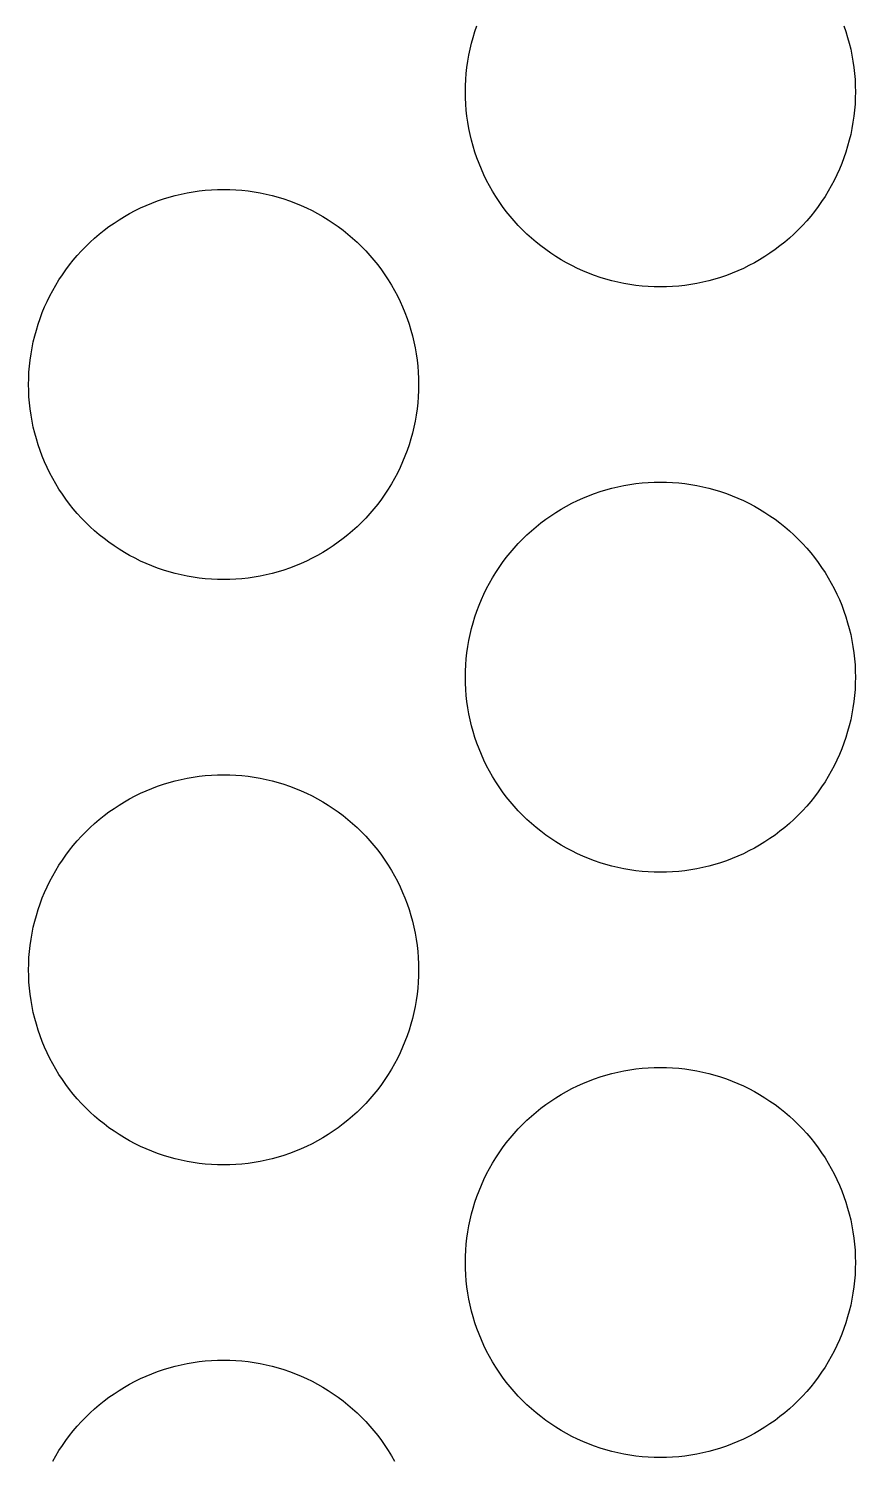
# Model space of a CAD drawing. Header units: metres. Extents: x 0 to 290, y 0 to 144.
# Drawn here: x 245.35 to 266.55, y 70.7 to 107.37 of the extents above; entities that cross this region are included whole.
import ezdxf

# ---------------------------------------------------------------- set-up
doc = ezdxf.new("R2010")
doc.units = ezdxf.units.M

msp = doc.modelspace()

# ---------------------------------------------------------------- linework, layer by layer
for p, q in [((256.795, 107.295), (256.846, 107.444)), ((266.254, 107.444), (266.305, 107.295)), ((256.707, 106.993), (256.749, 107.145)), ((256.749, 107.145), (256.795, 107.295)), ((266.305, 107.295), (266.351, 107.145)), ((266.351, 107.145), (266.393, 106.993)), ((256.639, 106.687), (256.67, 106.841)), ((256.67, 106.841), (256.707, 106.993)), ((266.393, 106.993), (266.43, 106.841)), ((266.43, 106.841), (266.461, 106.687)), ((256.572, 106.221), (256.589, 106.377)), ((256.589, 106.377), (256.612, 106.532)), ((256.612, 106.532), (256.639, 106.687)), ((266.461, 106.687), (266.488, 106.532)), ((266.488, 106.532), (266.511, 106.377)), ((266.511, 106.377), (266.528, 106.221)), ((256.552, 105.907), (256.56, 106.064)), ((256.56, 106.064), (256.572, 106.221)), ((266.528, 106.221), (266.54, 106.064)), ((266.54, 106.064), (266.548, 105.907)), ((256.55, 105.75), (256.552, 105.907)), ((256.552, 105.593), (256.55, 105.75)), ((266.548, 105.907), (266.55, 105.75)), ((266.55, 105.75), (266.548, 105.593)), ((256.56, 105.436), (256.552, 105.593)), ((256.572, 105.279), (256.56, 105.436)), ((256.589, 105.123), (256.572, 105.279)), ((266.528, 105.279), (266.511, 105.123)), ((266.54, 105.436), (266.528, 105.279)), ((266.548, 105.593), (266.54, 105.436)), ((256.612, 104.968), (256.589, 105.123)), ((256.639, 104.813), (256.612, 104.968)), ((266.488, 104.968), (266.461, 104.813)), ((266.511, 105.123), (266.488, 104.968)), ((256.67, 104.659), (256.639, 104.813)), ((256.707, 104.507), (256.67, 104.659)), ((256.749, 104.355), (256.707, 104.507)), ((266.393, 104.507), (266.351, 104.355)), ((266.43, 104.659), (266.393, 104.507)), ((266.461, 104.813), (266.43, 104.659)), ((256.795, 104.205), (256.749, 104.355)), ((256.846, 104.056), (256.795, 104.205)), ((266.305, 104.205), (266.254, 104.056)), ((266.351, 104.355), (266.305, 104.205)), ((256.901, 103.909), (256.846, 104.056)), ((256.961, 103.764), (256.901, 103.909)), ((257.026, 103.621), (256.961, 103.764)), ((266.139, 103.764), (266.074, 103.621)), ((266.199, 103.909), (266.139, 103.764)), ((266.254, 104.056), (266.199, 103.909)), ((257.095, 103.48), (257.026, 103.621)), ((257.168, 103.341), (257.095, 103.48)), ((266.005, 103.48), (265.932, 103.341)), ((266.074, 103.621), (266.005, 103.48)), ((248.805, 103.005), (248.955, 103.051)), ((248.955, 103.051), (249.107, 103.093)), ((249.107, 103.093), (249.259, 103.13)), ((249.259, 103.13), (249.413, 103.161)), ((249.413, 103.161), (249.568, 103.188)), ((249.568, 103.188), (249.723, 103.211)), ((249.723, 103.211), (249.879, 103.228)), ((249.879, 103.228), (250.036, 103.24)), ((250.036, 103.24), (250.193, 103.248)), ((250.193, 103.248), (250.35, 103.25)), ((250.35, 103.25), (250.507, 103.248)), ((250.507, 103.248), (250.664, 103.24)), ((250.664, 103.24), (250.821, 103.228)), ((250.821, 103.228), (250.977, 103.211)), ((250.977, 103.211), (251.132, 103.188)), ((251.132, 103.188), (251.287, 103.161)), ((251.287, 103.161), (251.441, 103.13)), ((251.441, 103.13), (251.593, 103.093)), ((251.593, 103.093), (251.745, 103.051)), ((251.745, 103.051), (251.895, 103.005)), ((257.246, 103.205), (257.168, 103.341)), ((257.328, 103.071), (257.246, 103.205)), ((257.415, 102.94), (257.328, 103.071)), ((265.772, 103.071), (265.685, 102.94)), ((265.854, 103.205), (265.772, 103.071)), ((265.932, 103.341), (265.854, 103.205)), ((247.941, 102.632), (248.08, 102.705)), ((248.08, 102.705), (248.221, 102.774)), ((248.221, 102.774), (248.364, 102.839)), ((248.364, 102.839), (248.509, 102.899)), ((248.509, 102.899), (248.656, 102.954)), ((248.656, 102.954), (248.805, 103.005)), ((251.895, 103.005), (252.044, 102.954)), ((252.044, 102.954), (252.191, 102.899)), ((252.191, 102.899), (252.336, 102.839)), ((252.336, 102.839), (252.479, 102.774)), ((252.479, 102.774), (252.62, 102.705)), ((252.62, 102.705), (252.759, 102.632)), ((257.505, 102.811), (257.415, 102.94)), ((257.599, 102.685), (257.505, 102.811)), ((257.697, 102.563), (257.599, 102.685)), ((265.501, 102.685), (265.403, 102.563)), ((265.595, 102.811), (265.501, 102.685)), ((265.685, 102.94), (265.595, 102.811)), ((247.411, 102.295), (247.54, 102.385)), ((247.54, 102.385), (247.671, 102.472)), ((247.671, 102.472), (247.805, 102.554)), ((247.805, 102.554), (247.941, 102.632)), ((252.759, 102.632), (252.895, 102.554)), ((252.895, 102.554), (253.029, 102.472)), ((253.029, 102.472), (253.16, 102.385)), ((253.16, 102.385), (253.289, 102.295)), ((257.799, 102.443), (257.697, 102.563)), ((257.905, 102.327), (257.799, 102.443)), ((258.014, 102.214), (257.905, 102.327)), ((265.195, 102.327), (265.086, 102.214)), ((265.301, 102.443), (265.195, 102.327)), ((265.403, 102.563), (265.301, 102.443)), ((246.927, 101.895), (247.043, 102.001)), ((247.043, 102.001), (247.163, 102.103)), ((247.163, 102.103), (247.285, 102.201)), ((247.285, 102.201), (247.411, 102.295)), ((253.289, 102.295), (253.415, 102.201)), ((253.415, 102.201), (253.537, 102.103)), ((253.537, 102.103), (253.657, 102.001)), ((253.657, 102.001), (253.773, 101.895)), ((258.127, 102.105), (258.014, 102.214)), ((258.243, 101.999), (258.127, 102.105)), ((258.363, 101.897), (258.243, 101.999)), ((264.857, 101.999), (264.737, 101.897)), ((264.973, 102.105), (264.857, 101.999)), ((265.086, 102.214), (264.973, 102.105)), ((246.599, 101.557), (246.705, 101.673)), ((246.705, 101.673), (246.814, 101.786)), ((246.814, 101.786), (246.927, 101.895)), ((253.773, 101.895), (253.886, 101.786)), ((253.886, 101.786), (253.995, 101.673)), ((253.995, 101.673), (254.101, 101.557)), ((258.485, 101.799), (258.363, 101.897)), ((258.611, 101.705), (258.485, 101.799)), ((258.74, 101.615), (258.611, 101.705)), ((258.871, 101.528), (258.74, 101.615)), ((264.36, 101.615), (264.229, 101.528)), ((264.489, 101.705), (264.36, 101.615)), ((264.615, 101.799), (264.489, 101.705)), ((264.737, 101.897), (264.615, 101.799)), ((246.305, 101.189), (246.399, 101.315)), ((246.399, 101.315), (246.497, 101.437)), ((246.497, 101.437), (246.599, 101.557)), ((254.101, 101.557), (254.203, 101.437)), ((254.203, 101.437), (254.301, 101.315)), ((254.301, 101.315), (254.395, 101.189)), ((259.005, 101.446), (258.871, 101.528)), ((259.141, 101.368), (259.005, 101.446)), ((259.28, 101.295), (259.141, 101.368)), ((259.421, 101.226), (259.28, 101.295)), ((259.564, 101.161), (259.421, 101.226)), ((263.679, 101.226), (263.536, 101.161)), ((263.82, 101.295), (263.679, 101.226)), ((263.959, 101.368), (263.82, 101.295)), ((264.095, 101.446), (263.959, 101.368)), ((264.229, 101.528), (264.095, 101.446)), ((246.046, 100.795), (246.128, 100.929)), ((246.128, 100.929), (246.215, 101.06)), ((246.215, 101.06), (246.305, 101.189)), ((254.395, 101.189), (254.485, 101.06)), ((254.485, 101.06), (254.572, 100.929)), ((254.572, 100.929), (254.654, 100.795)), ((259.709, 101.101), (259.564, 101.161)), ((259.856, 101.046), (259.709, 101.101)), ((260.005, 100.995), (259.856, 101.046)), ((260.155, 100.949), (260.005, 100.995)), ((260.307, 100.907), (260.155, 100.949)), ((260.459, 100.87), (260.307, 100.907)), ((260.613, 100.839), (260.459, 100.87)), ((260.768, 100.812), (260.613, 100.839)), ((262.487, 100.839), (262.332, 100.812)), ((262.641, 100.87), (262.487, 100.839)), ((262.793, 100.907), (262.641, 100.87)), ((262.945, 100.949), (262.793, 100.907)), ((263.095, 100.995), (262.945, 100.949)), ((263.244, 101.046), (263.095, 100.995)), ((263.391, 101.101), (263.244, 101.046)), ((263.536, 101.161), (263.391, 101.101)), ((245.826, 100.379), (245.895, 100.52)), ((245.895, 100.52), (245.968, 100.659)), ((245.968, 100.659), (246.046, 100.795)), ((254.654, 100.795), (254.732, 100.659)), ((254.732, 100.659), (254.805, 100.52)), ((254.805, 100.52), (254.874, 100.379)), ((260.923, 100.789), (260.768, 100.812)), ((261.079, 100.772), (260.923, 100.789)), ((261.236, 100.76), (261.079, 100.772)), ((261.393, 100.752), (261.236, 100.76)), ((261.55, 100.75), (261.393, 100.752)), ((261.707, 100.752), (261.55, 100.75)), ((261.864, 100.76), (261.707, 100.752)), ((262.021, 100.772), (261.864, 100.76)), ((262.177, 100.789), (262.021, 100.772)), ((262.332, 100.812), (262.177, 100.789)), ((245.701, 100.091), (245.761, 100.236)), ((245.761, 100.236), (245.826, 100.379)), ((254.874, 100.379), (254.939, 100.236)), ((254.939, 100.236), (254.999, 100.091)), ((245.549, 99.6449), (245.595, 99.7951)), ((245.595, 99.7951), (245.646, 99.9437)), ((245.646, 99.9437), (245.701, 100.091)), ((254.999, 100.091), (255.054, 99.9437)), ((255.054, 99.9437), (255.105, 99.7951)), ((255.105, 99.7951), (255.151, 99.6449)), ((245.47, 99.3407), (245.507, 99.4934)), ((245.507, 99.4934), (245.549, 99.6449)), ((255.151, 99.6449), (255.193, 99.4934)), ((255.193, 99.4934), (255.23, 99.3407)), ((245.389, 98.8767), (245.412, 99.0322)), ((245.412, 99.0322), (245.439, 99.1869)), ((245.439, 99.1869), (245.47, 99.3407)), ((255.23, 99.3407), (255.261, 99.1869)), ((255.261, 99.1869), (255.288, 99.0322)), ((255.288, 99.0322), (255.311, 98.8767)), ((245.36, 98.5639), (245.372, 98.7205)), ((245.372, 98.7205), (245.389, 98.8767)), ((255.311, 98.8767), (255.328, 98.7205)), ((255.328, 98.7205), (255.34, 98.5639)), ((245.35, 98.25), (245.352, 98.407)), ((245.352, 98.407), (245.36, 98.5639)), ((255.34, 98.5639), (255.348, 98.407)), ((255.348, 98.407), (255.35, 98.25)), ((245.352, 98.0929), (245.35, 98.25)), ((245.36, 97.936), (245.352, 98.0929)), ((245.372, 97.7794), (245.36, 97.936)), ((255.34, 97.936), (255.328, 97.7794)), ((255.348, 98.0929), (255.34, 97.936)), ((255.35, 98.25), (255.348, 98.0929)), ((245.389, 97.6233), (245.372, 97.7794)), ((245.412, 97.4678), (245.389, 97.6233)), ((255.311, 97.6233), (255.288, 97.4678)), ((255.328, 97.7794), (255.311, 97.6233)), ((245.439, 97.3131), (245.412, 97.4678)), ((245.47, 97.1593), (245.439, 97.3131)), ((255.261, 97.3131), (255.23, 97.1593)), ((255.288, 97.4678), (255.261, 97.3131)), ((245.507, 97.0065), (245.47, 97.1593)), ((245.549, 96.855), (245.507, 97.0065)), ((245.595, 96.7049), (245.549, 96.855)), ((255.151, 96.855), (255.105, 96.7049)), ((255.193, 97.0065), (255.151, 96.855)), ((255.23, 97.1593), (255.193, 97.0065)), ((245.646, 96.5563), (245.595, 96.7049)), ((245.701, 96.4094), (245.646, 96.5563)), ((255.054, 96.5563), (254.999, 96.4094)), ((255.105, 96.7049), (255.054, 96.5563)), ((245.761, 96.2643), (245.701, 96.4094)), ((245.826, 96.1211), (245.761, 96.2643)), ((245.895, 95.98), (245.826, 96.1211)), ((254.874, 96.1211), (254.805, 95.98)), ((254.939, 96.2643), (254.874, 96.1211)), ((254.999, 96.4094), (254.939, 96.2643)), ((245.968, 95.8412), (245.895, 95.98)), ((246.046, 95.7048), (245.968, 95.8412)), ((246.128, 95.5709), (246.046, 95.7048)), ((254.654, 95.7048), (254.572, 95.5709)), ((254.732, 95.8412), (254.654, 95.7048)), ((254.805, 95.98), (254.732, 95.8412)), ((260.768, 95.6884), (260.923, 95.7106)), ((260.923, 95.7106), (261.079, 95.7278)), ((261.079, 95.7278), (261.236, 95.7401)), ((261.236, 95.7401), (261.393, 95.7475)), ((261.393, 95.7475), (261.55, 95.75)), ((261.55, 95.75), (261.707, 95.7475)), ((261.707, 95.7475), (261.864, 95.7401)), ((261.864, 95.7401), (262.021, 95.7278)), ((262.021, 95.7278), (262.177, 95.7106)), ((262.177, 95.7106), (262.332, 95.6884)), ((246.215, 95.4396), (246.128, 95.5709)), ((246.305, 95.3111), (246.215, 95.4396)), ((254.485, 95.4396), (254.395, 95.3111)), ((254.572, 95.5709), (254.485, 95.4396)), ((259.421, 95.2741), (259.564, 95.3388)), ((259.564, 95.3388), (259.709, 95.3989)), ((259.709, 95.3989), (259.856, 95.4544)), ((259.856, 95.4544), (260.005, 95.5053)), ((260.005, 95.5053), (260.155, 95.5515)), ((260.155, 95.5515), (260.307, 95.5929)), ((260.307, 95.5929), (260.459, 95.6296)), ((260.459, 95.6296), (260.613, 95.6614)), ((260.613, 95.6614), (260.768, 95.6884)), ((262.332, 95.6884), (262.487, 95.6614)), ((262.487, 95.6614), (262.641, 95.6296)), ((262.641, 95.6296), (262.793, 95.5929)), ((262.793, 95.5929), (262.945, 95.5515)), ((262.945, 95.5515), (263.095, 95.5053)), ((263.095, 95.5053), (263.244, 95.4544)), ((263.244, 95.4544), (263.391, 95.3989)), ((263.391, 95.3989), (263.536, 95.3388)), ((263.536, 95.3388), (263.679, 95.2741)), ((246.399, 95.1855), (246.305, 95.3111)), ((246.497, 95.0629), (246.399, 95.1855)), ((246.599, 94.9434), (246.497, 95.0629)), ((254.203, 95.0629), (254.101, 94.9434)), ((254.301, 95.1855), (254.203, 95.0629)), ((254.395, 95.3111), (254.301, 95.1855)), ((258.74, 94.8854), (258.871, 94.9716)), ((258.871, 94.9716), (259.005, 95.0537)), ((259.005, 95.0537), (259.141, 95.1315)), ((259.141, 95.1315), (259.28, 95.205)), ((259.28, 95.205), (259.421, 95.2741)), ((263.679, 95.2741), (263.82, 95.205)), ((263.82, 95.205), (263.959, 95.1315)), ((263.959, 95.1315), (264.095, 95.0537)), ((264.095, 95.0537), (264.229, 94.9716)), ((264.229, 94.9716), (264.36, 94.8854)), ((246.705, 94.8273), (246.599, 94.9434)), ((246.814, 94.7145), (246.705, 94.8273)), ((246.927, 94.6051), (246.814, 94.7145)), ((247.043, 94.4994), (246.927, 94.6051)), ((253.773, 94.6051), (253.657, 94.4994)), ((253.886, 94.7145), (253.773, 94.6051)), ((253.995, 94.8273), (253.886, 94.7145)), ((254.101, 94.9434), (253.995, 94.8273)), ((258.243, 94.5005), (258.363, 94.6026)), ((258.363, 94.6026), (258.485, 94.7008)), ((258.485, 94.7008), (258.611, 94.7951)), ((258.611, 94.7951), (258.74, 94.8854)), ((264.36, 94.8854), (264.489, 94.7951)), ((264.489, 94.7951), (264.615, 94.7008)), ((264.615, 94.7008), (264.737, 94.6026)), ((264.737, 94.6026), (264.857, 94.5005)), ((247.163, 94.3974), (247.043, 94.4994)), ((247.285, 94.2992), (247.163, 94.3974)), ((247.411, 94.2049), (247.285, 94.2992)), ((253.415, 94.2992), (253.289, 94.2049)), ((253.537, 94.3974), (253.415, 94.2992)), ((253.657, 94.4994), (253.537, 94.3974)), ((257.905, 94.1727), (258.014, 94.2855)), ((258.014, 94.2855), (258.127, 94.3948)), ((258.127, 94.3948), (258.243, 94.5005)), ((264.857, 94.5005), (264.973, 94.3948)), ((264.973, 94.3948), (265.086, 94.2855)), ((265.086, 94.2855), (265.195, 94.1727)), ((247.54, 94.1146), (247.411, 94.2049)), ((247.671, 94.0284), (247.54, 94.1146)), ((247.805, 93.9463), (247.671, 94.0284)), ((247.941, 93.8685), (247.805, 93.9463)), ((248.08, 93.795), (247.941, 93.8685)), ((252.759, 93.8685), (252.62, 93.795)), ((252.895, 93.9463), (252.759, 93.8685)), ((253.029, 94.0284), (252.895, 93.9463)), ((253.16, 94.1146), (253.029, 94.0284)), ((253.289, 94.2049), (253.16, 94.1146)), ((257.599, 93.8145), (257.697, 93.9371)), ((257.697, 93.9371), (257.799, 94.0565)), ((257.799, 94.0565), (257.905, 94.1727)), ((265.195, 94.1727), (265.301, 94.0565)), ((265.301, 94.0565), (265.403, 93.9371)), ((265.403, 93.9371), (265.501, 93.8145)), ((248.221, 93.7259), (248.08, 93.795)), ((248.364, 93.6612), (248.221, 93.7259)), ((248.509, 93.6011), (248.364, 93.6612)), ((248.656, 93.5456), (248.509, 93.6011)), ((248.805, 93.4947), (248.656, 93.5456)), ((252.044, 93.5456), (251.895, 93.4947)), ((252.191, 93.6011), (252.044, 93.5456)), ((252.336, 93.6612), (252.191, 93.6011)), ((252.479, 93.7259), (252.336, 93.6612)), ((252.62, 93.795), (252.479, 93.7259)), ((257.328, 93.4291), (257.415, 93.5604)), ((257.415, 93.5604), (257.505, 93.6889)), ((257.505, 93.6889), (257.599, 93.8145)), ((265.501, 93.8145), (265.595, 93.6889)), ((265.595, 93.6889), (265.685, 93.5604)), ((265.685, 93.5604), (265.772, 93.4291)), ((248.955, 93.4485), (248.805, 93.4947)), ((249.107, 93.4071), (248.955, 93.4485)), ((249.259, 93.3704), (249.107, 93.4071)), ((249.413, 93.3386), (249.259, 93.3704)), ((249.568, 93.3116), (249.413, 93.3386)), ((249.723, 93.2894), (249.568, 93.3116)), ((249.879, 93.2722), (249.723, 93.2894)), ((250.036, 93.2599), (249.879, 93.2722)), ((250.193, 93.2525), (250.036, 93.2599)), ((250.35, 93.25), (250.193, 93.2525)), ((250.507, 93.2525), (250.35, 93.25)), ((250.664, 93.2599), (250.507, 93.2525)), ((250.821, 93.2722), (250.664, 93.2599)), ((250.977, 93.2894), (250.821, 93.2722)), ((251.132, 93.3116), (250.977, 93.2894)), ((251.287, 93.3386), (251.132, 93.3116)), ((251.441, 93.3704), (251.287, 93.3386)), ((251.593, 93.4071), (251.441, 93.3704)), ((251.745, 93.4485), (251.593, 93.4071)), ((251.895, 93.4947), (251.745, 93.4485)), ((257.095, 93.0199), (257.168, 93.1588)), ((257.168, 93.1588), (257.246, 93.2952)), ((257.246, 93.2952), (257.328, 93.4291)), ((265.772, 93.4291), (265.854, 93.2952)), ((265.854, 93.2952), (265.932, 93.1588)), ((265.932, 93.1588), (266.005, 93.0199)), ((256.961, 92.7357), (257.026, 92.8789)), ((257.026, 92.8789), (257.095, 93.0199)), ((266.005, 93.0199), (266.074, 92.8789)), ((266.074, 92.8789), (266.139, 92.7357)), ((256.795, 92.2951), (256.846, 92.4437)), ((256.846, 92.4437), (256.901, 92.5906)), ((256.901, 92.5906), (256.961, 92.7357)), ((266.139, 92.7357), (266.199, 92.5906)), ((266.199, 92.5906), (266.254, 92.4437)), ((266.254, 92.4437), (266.305, 92.2951)), ((256.707, 91.9934), (256.749, 92.1449)), ((256.749, 92.1449), (256.795, 92.2951)), ((266.305, 92.2951), (266.351, 92.1449)), ((266.351, 92.1449), (266.393, 91.9934)), ((256.612, 91.5322), (256.639, 91.6869)), ((256.639, 91.6869), (256.67, 91.8407)), ((256.67, 91.8407), (256.707, 91.9934)), ((266.393, 91.9934), (266.43, 91.8407)), ((266.43, 91.8407), (266.461, 91.6869)), ((266.461, 91.6869), (266.488, 91.5322)), ((256.572, 91.2205), (256.589, 91.3767)), ((256.589, 91.3767), (256.612, 91.5322)), ((266.488, 91.5322), (266.511, 91.3767)), ((266.511, 91.3767), (266.528, 91.2205)), ((256.552, 90.907), (256.56, 91.0639)), ((256.56, 91.0639), (256.572, 91.2205)), ((266.528, 91.2205), (266.54, 91.0639)), ((266.54, 91.0639), (266.548, 90.907)), ((256.55, 90.75), (256.552, 90.907)), ((256.552, 90.5929), (256.55, 90.75)), ((256.56, 90.436), (256.552, 90.5929)), ((266.548, 90.5929), (266.54, 90.436)), ((266.548, 90.907), (266.55, 90.75)), ((266.55, 90.75), (266.548, 90.5929)), ((256.572, 90.2794), (256.56, 90.436)), ((256.589, 90.1233), (256.572, 90.2794)), ((266.528, 90.2794), (266.511, 90.1233)), ((266.54, 90.436), (266.528, 90.2794)), ((256.612, 89.9678), (256.589, 90.1233)), ((256.639, 89.8131), (256.612, 89.9678)), ((266.488, 89.9678), (266.461, 89.8131)), ((266.511, 90.1233), (266.488, 89.9678)), ((256.67, 89.6593), (256.639, 89.8131)), ((256.707, 89.5065), (256.67, 89.6593)), ((256.749, 89.355), (256.707, 89.5065)), ((266.393, 89.5065), (266.351, 89.355)), ((266.43, 89.6593), (266.393, 89.5065)), ((266.461, 89.8131), (266.43, 89.6593)), ((256.795, 89.2049), (256.749, 89.355)), ((256.846, 89.0563), (256.795, 89.2049)), ((266.305, 89.2049), (266.254, 89.0563)), ((266.351, 89.355), (266.305, 89.2049)), ((256.901, 88.9094), (256.846, 89.0563)), ((256.961, 88.7643), (256.901, 88.9094)), ((257.026, 88.6211), (256.961, 88.7643)), ((266.139, 88.7643), (266.074, 88.6211)), ((266.199, 88.9094), (266.139, 88.7643)), ((266.254, 89.0563), (266.199, 88.9094)), ((257.095, 88.48), (257.026, 88.6211)), ((257.168, 88.3412), (257.095, 88.48)), ((266.005, 88.48), (265.932, 88.3412)), ((266.074, 88.6211), (266.005, 88.48)), ((248.656, 87.9544), (248.805, 88.0053)), ((248.805, 88.0053), (248.955, 88.0515)), ((248.955, 88.0515), (249.107, 88.0929)), ((249.107, 88.0929), (249.259, 88.1296)), ((249.259, 88.1296), (249.413, 88.1614)), ((249.413, 88.1614), (249.568, 88.1884)), ((249.568, 88.1884), (249.723, 88.2106)), ((249.723, 88.2106), (249.879, 88.2278)), ((249.879, 88.2278), (250.036, 88.2401)), ((250.036, 88.2401), (250.193, 88.2475)), ((250.193, 88.2475), (250.35, 88.25)), ((250.35, 88.25), (250.507, 88.2475)), ((250.507, 88.2475), (250.664, 88.2401)), ((250.664, 88.2401), (250.821, 88.2278)), ((250.821, 88.2278), (250.977, 88.2106)), ((250.977, 88.2106), (251.132, 88.1884)), ((251.132, 88.1884), (251.287, 88.1614)), ((251.287, 88.1614), (251.441, 88.1296)), ((251.441, 88.1296), (251.593, 88.0929)), ((251.593, 88.0929), (251.745, 88.0515)), ((251.745, 88.0515), (251.895, 88.0053)), ((251.895, 88.0053), (252.044, 87.9544)), ((257.246, 88.2048), (257.168, 88.3412)), ((257.328, 88.0709), (257.246, 88.2048)), ((257.415, 87.9396), (257.328, 88.0709)), ((265.772, 88.0709), (265.685, 87.9396)), ((265.854, 88.2048), (265.772, 88.0709)), ((265.932, 88.3412), (265.854, 88.2048)), ((247.805, 87.5537), (247.941, 87.6315)), ((247.941, 87.6315), (248.08, 87.705)), ((248.08, 87.705), (248.221, 87.7741)), ((248.221, 87.7741), (248.364, 87.8388)), ((248.364, 87.8388), (248.509, 87.8989)), ((248.509, 87.8989), (248.656, 87.9544)), ((252.044, 87.9544), (252.191, 87.8989)), ((252.191, 87.8989), (252.336, 87.8388)), ((252.336, 87.8388), (252.479, 87.7741)), ((252.479, 87.7741), (252.62, 87.705)), ((252.62, 87.705), (252.759, 87.6315)), ((252.759, 87.6315), (252.895, 87.5537)), ((257.505, 87.8111), (257.415, 87.9396)), ((257.599, 87.6855), (257.505, 87.8111)), ((257.697, 87.5629), (257.599, 87.6855)), ((265.501, 87.6855), (265.403, 87.5629)), ((265.595, 87.8111), (265.501, 87.6855)), ((265.685, 87.9396), (265.595, 87.8111)), ((247.285, 87.2008), (247.411, 87.2951)), ((247.411, 87.2951), (247.54, 87.3854)), ((247.54, 87.3854), (247.671, 87.4716)), ((247.671, 87.4716), (247.805, 87.5537)), ((252.895, 87.5537), (253.029, 87.4716)), ((253.029, 87.4716), (253.16, 87.3854)), ((253.16, 87.3854), (253.289, 87.2951)), ((253.289, 87.2951), (253.415, 87.2008)), ((257.799, 87.4434), (257.697, 87.5629)), ((257.905, 87.3273), (257.799, 87.4434)), ((258.014, 87.2145), (257.905, 87.3273)), ((265.195, 87.3273), (265.086, 87.2145)), ((265.301, 87.4434), (265.195, 87.3273)), ((265.403, 87.5629), (265.301, 87.4434)), ((246.927, 86.8948), (247.043, 87.0005)), ((247.043, 87.0005), (247.163, 87.1026)), ((247.163, 87.1026), (247.285, 87.2008)), ((253.415, 87.2008), (253.537, 87.1026)), ((253.537, 87.1026), (253.657, 87.0005)), ((253.657, 87.0005), (253.773, 86.8948)), ((258.127, 87.1051), (258.014, 87.2145)), ((258.243, 86.9994), (258.127, 87.1051)), ((258.363, 86.8974), (258.243, 86.9994)), ((258.485, 86.7992), (258.363, 86.8974)), ((264.737, 86.8974), (264.615, 86.7992)), ((264.857, 86.9994), (264.737, 86.8974)), ((264.973, 87.1051), (264.857, 86.9994)), ((265.086, 87.2145), (264.973, 87.1051)), ((246.497, 86.4371), (246.599, 86.5565)), ((246.599, 86.5565), (246.705, 86.6727)), ((246.705, 86.6727), (246.814, 86.7855)), ((246.814, 86.7855), (246.927, 86.8948)), ((253.773, 86.8948), (253.886, 86.7855)), ((253.886, 86.7855), (253.995, 86.6727)), ((253.995, 86.6727), (254.101, 86.5565)), ((254.101, 86.5565), (254.203, 86.4371)), ((258.611, 86.7049), (258.485, 86.7992)), ((258.74, 86.6146), (258.611, 86.7049)), ((258.871, 86.5284), (258.74, 86.6146)), ((264.36, 86.6146), (264.229, 86.5284)), ((264.489, 86.7049), (264.36, 86.6146)), ((264.615, 86.7992), (264.489, 86.7049)), ((246.215, 86.0604), (246.305, 86.1889)), ((246.305, 86.1889), (246.399, 86.3145)), ((246.399, 86.3145), (246.497, 86.4371)), ((254.203, 86.4371), (254.301, 86.3145)), ((254.301, 86.3145), (254.395, 86.1889)), ((254.395, 86.1889), (254.485, 86.0604)), ((259.005, 86.4463), (258.871, 86.5284)), ((259.141, 86.3685), (259.005, 86.4463)), ((259.28, 86.295), (259.141, 86.3685)), ((259.421, 86.2259), (259.28, 86.295)), ((259.564, 86.1612), (259.421, 86.2259)), ((263.679, 86.2259), (263.536, 86.1612)), ((263.82, 86.295), (263.679, 86.2259)), ((263.959, 86.3685), (263.82, 86.295)), ((264.095, 86.4463), (263.959, 86.3685)), ((264.229, 86.5284), (264.095, 86.4463)), ((246.046, 85.7952), (246.128, 85.9291)), ((246.128, 85.9291), (246.215, 86.0604)), ((254.485, 86.0604), (254.572, 85.9291)), ((254.572, 85.9291), (254.654, 85.7952)), ((259.709, 86.1011), (259.564, 86.1612)), ((259.856, 86.0456), (259.709, 86.1011)), ((260.005, 85.9947), (259.856, 86.0456)), ((260.155, 85.9485), (260.005, 85.9947)), ((260.307, 85.9071), (260.155, 85.9485)), ((260.459, 85.8704), (260.307, 85.9071)), ((260.613, 85.8386), (260.459, 85.8704)), ((260.768, 85.8116), (260.613, 85.8386)), ((260.923, 85.7894), (260.768, 85.8116)), ((262.332, 85.8116), (262.177, 85.7894)), ((262.487, 85.8386), (262.332, 85.8116)), ((262.641, 85.8704), (262.487, 85.8386)), ((262.793, 85.9071), (262.641, 85.8704)), ((262.945, 85.9485), (262.793, 85.9071)), ((263.095, 85.9947), (262.945, 85.9485)), ((263.244, 86.0456), (263.095, 85.9947)), ((263.391, 86.1011), (263.244, 86.0456)), ((263.536, 86.1612), (263.391, 86.1011)), ((245.826, 85.3789), (245.895, 85.5199)), ((245.895, 85.5199), (245.968, 85.6588)), ((245.968, 85.6588), (246.046, 85.7952)), ((254.654, 85.7952), (254.732, 85.6588)), ((254.732, 85.6588), (254.805, 85.5199)), ((254.805, 85.5199), (254.874, 85.3789)), ((261.079, 85.7722), (260.923, 85.7894)), ((261.236, 85.7599), (261.079, 85.7722)), ((261.393, 85.7525), (261.236, 85.7599)), ((261.55, 85.75), (261.393, 85.7525)), ((261.707, 85.7525), (261.55, 85.75)), ((261.864, 85.7599), (261.707, 85.7525)), ((262.021, 85.7722), (261.864, 85.7599)), ((262.177, 85.7894), (262.021, 85.7722)), ((245.646, 84.9437), (245.701, 85.0906)), ((245.701, 85.0906), (245.761, 85.2357)), ((245.761, 85.2357), (245.826, 85.3789)), ((254.874, 85.3789), (254.939, 85.2357)), ((254.939, 85.2357), (254.999, 85.0906)), ((254.999, 85.0906), (255.054, 84.9437)), ((245.549, 84.6449), (245.595, 84.7951)), ((245.595, 84.7951), (245.646, 84.9437)), ((255.054, 84.9437), (255.105, 84.7951)), ((255.105, 84.7951), (255.151, 84.6449)), ((245.439, 84.1869), (245.47, 84.3407)), ((245.47, 84.3407), (245.507, 84.4934)), ((245.507, 84.4934), (245.549, 84.6449)), ((255.151, 84.6449), (255.193, 84.4934)), ((255.193, 84.4934), (255.23, 84.3407)), ((255.23, 84.3407), (255.261, 84.1869)), ((245.389, 83.8767), (245.412, 84.0322)), ((245.412, 84.0322), (245.439, 84.1869)), ((255.261, 84.1869), (255.288, 84.0322)), ((255.288, 84.0322), (255.311, 83.8767)), ((245.36, 83.5639), (245.372, 83.7205)), ((245.372, 83.7205), (245.389, 83.8767)), ((255.311, 83.8767), (255.328, 83.7205)), ((255.328, 83.7205), (255.34, 83.5639)), ((245.35, 83.25), (245.352, 83.407)), ((245.352, 83.0929), (245.35, 83.25)), ((245.352, 83.407), (245.36, 83.5639)), ((255.34, 83.5639), (255.348, 83.407)), ((255.348, 83.407), (255.35, 83.25)), ((255.35, 83.25), (255.348, 83.0929)), ((245.36, 82.936), (245.352, 83.0929)), ((245.372, 82.7794), (245.36, 82.936)), ((255.34, 82.936), (255.328, 82.7794)), ((255.348, 83.0929), (255.34, 82.936)), ((245.389, 82.6233), (245.372, 82.7794)), ((245.412, 82.4678), (245.389, 82.6233)), ((255.311, 82.6233), (255.288, 82.4678)), ((255.328, 82.7794), (255.311, 82.6233)), ((245.439, 82.3131), (245.412, 82.4678)), ((245.47, 82.1593), (245.439, 82.3131)), ((245.507, 82.0065), (245.47, 82.1593)), ((255.23, 82.1593), (255.193, 82.0065)), ((255.261, 82.3131), (255.23, 82.1593)), ((255.288, 82.4678), (255.261, 82.3131)), ((245.549, 81.855), (245.507, 82.0065)), ((245.595, 81.7049), (245.549, 81.855)), ((255.151, 81.855), (255.105, 81.7049)), ((255.193, 82.0065), (255.151, 81.855)), ((245.646, 81.5563), (245.595, 81.7049)), ((245.701, 81.4094), (245.646, 81.5563)), ((245.761, 81.2643), (245.701, 81.4094)), ((254.999, 81.4094), (254.939, 81.2643)), ((255.054, 81.5563), (254.999, 81.4094)), ((255.105, 81.7049), (255.054, 81.5563)), ((245.826, 81.1211), (245.761, 81.2643)), ((245.895, 80.98), (245.826, 81.1211)), ((254.874, 81.1211), (254.805, 80.98)), ((254.939, 81.2643), (254.874, 81.1211)), ((245.968, 80.8412), (245.895, 80.98)), ((246.046, 80.7048), (245.968, 80.8412)), ((246.128, 80.5709), (246.046, 80.7048)), ((254.654, 80.7048), (254.572, 80.5709)), ((254.732, 80.8412), (254.654, 80.7048)), ((254.805, 80.98), (254.732, 80.8412)), ((260.613, 80.6614), (260.768, 80.6884)), ((260.768, 80.6884), (260.923, 80.7106)), ((260.923, 80.7106), (261.079, 80.7278)), ((261.079, 80.7278), (261.236, 80.7401)), ((261.236, 80.7401), (261.393, 80.7475)), ((261.393, 80.7475), (261.55, 80.75)), ((261.55, 80.75), (261.707, 80.7475)), ((261.707, 80.7475), (261.864, 80.7401)), ((261.864, 80.7401), (262.021, 80.7278)), ((262.021, 80.7278), (262.177, 80.7106)), ((262.177, 80.7106), (262.332, 80.6884)), ((262.332, 80.6884), (262.487, 80.6614)), ((246.215, 80.4396), (246.128, 80.5709)), ((246.305, 80.3111), (246.215, 80.4396)), ((246.399, 80.1855), (246.305, 80.3111)), ((254.395, 80.3111), (254.301, 80.1855)), ((254.485, 80.4396), (254.395, 80.3111)), ((254.572, 80.5709), (254.485, 80.4396)), ((259.421, 80.2741), (259.564, 80.3388)), ((259.564, 80.3388), (259.709, 80.3989)), ((259.709, 80.3989), (259.856, 80.4544)), ((259.856, 80.4544), (260.005, 80.5053)), ((260.005, 80.5053), (260.155, 80.5515)), ((260.155, 80.5515), (260.307, 80.5929)), ((260.307, 80.5929), (260.459, 80.6296)), ((260.459, 80.6296), (260.613, 80.6614)), ((262.487, 80.6614), (262.641, 80.6296)), ((262.641, 80.6296), (262.793, 80.5929)), ((262.793, 80.5929), (262.945, 80.5515)), ((262.945, 80.5515), (263.095, 80.5053)), ((263.095, 80.5053), (263.244, 80.4544)), ((263.244, 80.4544), (263.391, 80.3989)), ((263.391, 80.3989), (263.536, 80.3388)), ((263.536, 80.3388), (263.679, 80.2741)), ((246.497, 80.0629), (246.399, 80.1855)), ((246.599, 79.9434), (246.497, 80.0629)), ((246.705, 79.8273), (246.599, 79.9434)), ((254.101, 79.9434), (253.995, 79.8273)), ((254.203, 80.0629), (254.101, 79.9434)), ((254.301, 80.1855), (254.203, 80.0629)), ((258.74, 79.8854), (258.871, 79.9716)), ((258.871, 79.9716), (259.005, 80.0537)), ((259.005, 80.0537), (259.141, 80.1315)), ((259.141, 80.1315), (259.28, 80.205)), ((259.28, 80.205), (259.421, 80.2741)), ((263.679, 80.2741), (263.82, 80.205)), ((263.82, 80.205), (263.959, 80.1315)), ((263.959, 80.1315), (264.095, 80.0537)), ((264.095, 80.0537), (264.229, 79.9716)), ((264.229, 79.9716), (264.36, 79.8854)), ((246.814, 79.7145), (246.705, 79.8273)), ((246.927, 79.6051), (246.814, 79.7145)), ((247.043, 79.4994), (246.927, 79.6051)), ((253.773, 79.6051), (253.657, 79.4994)), ((253.886, 79.7145), (253.773, 79.6051)), ((253.995, 79.8273), (253.886, 79.7145)), ((258.243, 79.5005), (258.363, 79.6026)), ((258.363, 79.6026), (258.485, 79.7008)), ((258.485, 79.7008), (258.611, 79.7951)), ((258.611, 79.7951), (258.74, 79.8854)), ((264.36, 79.8854), (264.489, 79.7951)), ((264.489, 79.7951), (264.615, 79.7008)), ((264.615, 79.7008), (264.737, 79.6026)), ((264.737, 79.6026), (264.857, 79.5005)), ((247.163, 79.3974), (247.043, 79.4994)), ((247.285, 79.2992), (247.163, 79.3974)), ((247.411, 79.2049), (247.285, 79.2992)), ((247.54, 79.1146), (247.411, 79.2049)), ((253.289, 79.2049), (253.16, 79.1146)), ((253.415, 79.2992), (253.289, 79.2049)), ((253.537, 79.3974), (253.415, 79.2992)), ((253.657, 79.4994), (253.537, 79.3974)), ((257.905, 79.1727), (258.014, 79.2855)), ((258.014, 79.2855), (258.127, 79.3948)), ((258.127, 79.3948), (258.243, 79.5005)), ((264.857, 79.5005), (264.973, 79.3948)), ((264.973, 79.3948), (265.086, 79.2855)), ((265.086, 79.2855), (265.195, 79.1727)), ((247.671, 79.0284), (247.54, 79.1146)), ((247.805, 78.9463), (247.671, 79.0284)), ((247.941, 78.8685), (247.805, 78.9463)), ((248.08, 78.795), (247.941, 78.8685)), ((252.759, 78.8685), (252.62, 78.795)), ((252.895, 78.9463), (252.759, 78.8685)), ((253.029, 79.0284), (252.895, 78.9463)), ((253.16, 79.1146), (253.029, 79.0284)), ((257.599, 78.8145), (257.697, 78.9371)), ((257.697, 78.9371), (257.799, 79.0565)), ((257.799, 79.0565), (257.905, 79.1727)), ((265.195, 79.1727), (265.301, 79.0565)), ((265.301, 79.0565), (265.403, 78.9371)), ((265.403, 78.9371), (265.501, 78.8145)), ((248.221, 78.7259), (248.08, 78.795)), ((248.364, 78.6612), (248.221, 78.7259)), ((248.509, 78.6011), (248.364, 78.6612)), ((248.656, 78.5456), (248.509, 78.6011)), ((248.805, 78.4947), (248.656, 78.5456)), ((248.955, 78.4485), (248.805, 78.4947)), ((251.895, 78.4947), (251.745, 78.4485)), ((252.044, 78.5456), (251.895, 78.4947)), ((252.191, 78.6011), (252.044, 78.5456)), ((252.336, 78.6612), (252.191, 78.6011)), ((252.479, 78.7259), (252.336, 78.6612)), ((252.62, 78.795), (252.479, 78.7259)), ((257.328, 78.4291), (257.415, 78.5604)), ((257.415, 78.5604), (257.505, 78.6889)), ((257.505, 78.6889), (257.599, 78.8145)), ((265.501, 78.8145), (265.595, 78.6889)), ((265.595, 78.6889), (265.685, 78.5604)), ((265.685, 78.5604), (265.772, 78.4291)), ((249.107, 78.4071), (248.955, 78.4485)), ((249.259, 78.3704), (249.107, 78.4071)), ((249.413, 78.3386), (249.259, 78.3704)), ((249.568, 78.3116), (249.413, 78.3386)), ((249.723, 78.2894), (249.568, 78.3116)), ((249.879, 78.2722), (249.723, 78.2894)), ((250.036, 78.2599), (249.879, 78.2722)), ((250.193, 78.2525), (250.036, 78.2599)), ((250.35, 78.25), (250.193, 78.2525)), ((250.507, 78.2525), (250.35, 78.25)), ((250.664, 78.2599), (250.507, 78.2525)), ((250.821, 78.2722), (250.664, 78.2599)), ((250.977, 78.2894), (250.821, 78.2722)), ((251.132, 78.3116), (250.977, 78.2894)), ((251.287, 78.3386), (251.132, 78.3116)), ((251.441, 78.3704), (251.287, 78.3386)), ((251.593, 78.4071), (251.441, 78.3704)), ((251.745, 78.4485), (251.593, 78.4071)), ((257.095, 78.0199), (257.168, 78.1588)), ((257.168, 78.1588), (257.246, 78.2952)), ((257.246, 78.2952), (257.328, 78.4291)), ((265.772, 78.4291), (265.854, 78.2952)), ((265.854, 78.2952), (265.932, 78.1588)), ((265.932, 78.1588), (266.005, 78.0199)), ((256.901, 77.5906), (256.961, 77.7357)), ((256.961, 77.7357), (257.026, 77.8789)), ((257.026, 77.8789), (257.095, 78.0199)), ((266.005, 78.0199), (266.074, 77.8789)), ((266.074, 77.8789), (266.139, 77.7357)), ((266.139, 77.7357), (266.199, 77.5906)), ((256.795, 77.2951), (256.846, 77.4437)), ((256.846, 77.4437), (256.901, 77.5906)), ((266.199, 77.5906), (266.254, 77.4437)), ((266.254, 77.4437), (266.305, 77.2951)), ((256.707, 76.9934), (256.749, 77.1449)), ((256.749, 77.1449), (256.795, 77.2951)), ((266.305, 77.2951), (266.351, 77.1449)), ((266.351, 77.1449), (266.393, 76.9934)), ((256.612, 76.5322), (256.639, 76.6869)), ((256.639, 76.6869), (256.67, 76.8407)), ((256.67, 76.8407), (256.707, 76.9934)), ((266.393, 76.9934), (266.43, 76.8407)), ((266.43, 76.8407), (266.461, 76.6869)), ((266.461, 76.6869), (266.488, 76.5322)), ((256.572, 76.2205), (256.589, 76.3767)), ((256.589, 76.3767), (256.612, 76.5322)), ((266.488, 76.5322), (266.511, 76.3767)), ((266.511, 76.3767), (266.528, 76.2205)), ((256.55, 75.75), (256.552, 75.907)), ((256.552, 75.907), (256.56, 76.0639)), ((256.56, 76.0639), (256.572, 76.2205)), ((266.528, 76.2205), (266.54, 76.0639)), ((266.54, 76.0639), (266.548, 75.907)), ((266.548, 75.907), (266.55, 75.75)), ((256.552, 75.5929), (256.55, 75.75)), ((256.56, 75.436), (256.552, 75.5929)), ((266.548, 75.5929), (266.54, 75.436)), ((266.55, 75.75), (266.548, 75.5929)), ((256.572, 75.2794), (256.56, 75.436)), ((256.589, 75.1233), (256.572, 75.2794)), ((266.528, 75.2794), (266.511, 75.1233)), ((266.54, 75.436), (266.528, 75.2794)), ((256.612, 74.9678), (256.589, 75.1233)), ((256.639, 74.8131), (256.612, 74.9678)), ((256.67, 74.6593), (256.639, 74.8131)), ((266.461, 74.8131), (266.43, 74.6593)), ((266.488, 74.9678), (266.461, 74.8131)), ((266.511, 75.1233), (266.488, 74.9678)), ((256.707, 74.5065), (256.67, 74.6593)), ((256.749, 74.355), (256.707, 74.5065)), ((266.393, 74.5065), (266.351, 74.355)), ((266.43, 74.6593), (266.393, 74.5065)), ((256.795, 74.2049), (256.749, 74.355)), ((256.846, 74.0563), (256.795, 74.2049)), ((266.305, 74.2049), (266.254, 74.0563)), ((266.351, 74.355), (266.305, 74.2049)), ((256.901, 73.9094), (256.846, 74.0563)), ((256.961, 73.7643), (256.901, 73.9094)), ((257.026, 73.6211), (256.961, 73.7643)), ((266.139, 73.7643), (266.074, 73.6211)), ((266.199, 73.9094), (266.139, 73.7643)), ((266.254, 74.0563), (266.199, 73.9094)), ((257.095, 73.48), (257.026, 73.6211)), ((257.168, 73.3412), (257.095, 73.48)), ((257.246, 73.2048), (257.168, 73.3412)), ((265.932, 73.3412), (265.854, 73.2048)), ((266.005, 73.48), (265.932, 73.3412)), ((266.074, 73.6211), (266.005, 73.48)), ((248.656, 72.9544), (248.805, 73.0053)), ((248.805, 73.0053), (248.955, 73.0515)), ((248.955, 73.0515), (249.107, 73.0929)), ((249.107, 73.0929), (249.259, 73.1296)), ((249.259, 73.1296), (249.413, 73.1614)), ((249.413, 73.1614), (249.568, 73.1884)), ((249.568, 73.1884), (249.723, 73.2106)), ((249.723, 73.2106), (249.879, 73.2278)), ((249.879, 73.2278), (250.036, 73.2401)), ((250.036, 73.2401), (250.193, 73.2475)), ((250.193, 73.2475), (250.35, 73.25)), ((250.35, 73.25), (250.507, 73.2475)), ((250.507, 73.2475), (250.664, 73.2401)), ((250.664, 73.2401), (250.821, 73.2278)), ((250.821, 73.2278), (250.977, 73.2106)), ((250.977, 73.2106), (251.132, 73.1884)), ((251.132, 73.1884), (251.287, 73.1614)), ((251.287, 73.1614), (251.441, 73.1296)), ((251.441, 73.1296), (251.593, 73.0929)), ((251.593, 73.0929), (251.745, 73.0515)), ((251.745, 73.0515), (251.895, 73.0053)), ((251.895, 73.0053), (252.044, 72.9544)), ((257.328, 73.0709), (257.246, 73.2048)), ((257.415, 72.9396), (257.328, 73.0709)), ((265.772, 73.0709), (265.685, 72.9396)), ((265.854, 73.2048), (265.772, 73.0709)), ((247.805, 72.5537), (247.941, 72.6315)), ((247.941, 72.6315), (248.08, 72.705)), ((248.08, 72.705), (248.221, 72.7741)), ((248.221, 72.7741), (248.364, 72.8388)), ((248.364, 72.8388), (248.509, 72.8989)), ((248.509, 72.8989), (248.656, 72.9544)), ((252.044, 72.9544), (252.191, 72.8989)), ((252.191, 72.8989), (252.336, 72.8388)), ((252.336, 72.8388), (252.479, 72.7741)), ((252.479, 72.7741), (252.62, 72.705)), ((252.62, 72.705), (252.759, 72.6315)), ((252.759, 72.6315), (252.895, 72.5537)), ((257.505, 72.8111), (257.415, 72.9396)), ((257.599, 72.6855), (257.505, 72.8111)), ((257.697, 72.5629), (257.599, 72.6855)), ((265.501, 72.6855), (265.403, 72.5629)), ((265.595, 72.8111), (265.501, 72.6855)), ((265.685, 72.9396), (265.595, 72.8111)), ((247.285, 72.2008), (247.411, 72.2951)), ((247.411, 72.2951), (247.54, 72.3854)), ((247.54, 72.3854), (247.671, 72.4716)), ((247.671, 72.4716), (247.805, 72.5537)), ((252.895, 72.5537), (253.029, 72.4716)), ((253.029, 72.4716), (253.16, 72.3854)), ((253.16, 72.3854), (253.289, 72.2951)), ((253.289, 72.2951), (253.415, 72.2008)), ((257.799, 72.4434), (257.697, 72.5629)), ((257.905, 72.3273), (257.799, 72.4434)), ((258.014, 72.2145), (257.905, 72.3273)), ((265.195, 72.3273), (265.086, 72.2145)), ((265.301, 72.4434), (265.195, 72.3273)), ((265.403, 72.5629), (265.301, 72.4434)), ((246.814, 71.7855), (246.927, 71.8948)), ((246.927, 71.8948), (247.043, 72.0005)), ((247.043, 72.0005), (247.163, 72.1026)), ((247.163, 72.1026), (247.285, 72.2008)), ((253.415, 72.2008), (253.537, 72.1026)), ((253.537, 72.1026), (253.657, 72.0005)), ((253.657, 72.0005), (253.773, 71.8948)), ((253.773, 71.8948), (253.886, 71.7855)), ((258.127, 72.1051), (258.014, 72.2145)), ((258.243, 71.9994), (258.127, 72.1051)), ((258.363, 71.8974), (258.243, 71.9994)), ((258.485, 71.7992), (258.363, 71.8974)), ((264.737, 71.8974), (264.615, 71.7992)), ((264.857, 71.9994), (264.737, 71.8974)), ((264.973, 72.1051), (264.857, 71.9994)), ((265.086, 72.2145), (264.973, 72.1051)), ((246.497, 71.4371), (246.599, 71.5565)), ((246.599, 71.5565), (246.705, 71.6727)), ((246.705, 71.6727), (246.814, 71.7855)), ((253.886, 71.7855), (253.995, 71.6727)), ((253.995, 71.6727), (254.101, 71.5565)), ((254.101, 71.5565), (254.203, 71.4371)), ((258.611, 71.7049), (258.485, 71.7992)), ((258.74, 71.6146), (258.611, 71.7049)), ((258.871, 71.5284), (258.74, 71.6146)), ((259.005, 71.4463), (258.871, 71.5284)), ((264.229, 71.5284), (264.095, 71.4463)), ((264.36, 71.6146), (264.229, 71.5284)), ((264.489, 71.7049), (264.36, 71.6146)), ((264.615, 71.7992), (264.489, 71.7049)), ((246.215, 71.0604), (246.305, 71.1889)), ((246.305, 71.1889), (246.399, 71.3145)), ((246.399, 71.3145), (246.497, 71.4371)), ((254.203, 71.4371), (254.301, 71.3145)), ((254.301, 71.3145), (254.395, 71.1889)), ((254.395, 71.1889), (254.485, 71.0604)), ((259.141, 71.3685), (259.005, 71.4463)), ((259.28, 71.295), (259.141, 71.3685)), ((259.421, 71.2259), (259.28, 71.295)), ((259.564, 71.1612), (259.421, 71.2259)), ((259.709, 71.1011), (259.564, 71.1612)), ((263.536, 71.1612), (263.391, 71.1011)), ((263.679, 71.2259), (263.536, 71.1612)), ((263.82, 71.295), (263.679, 71.2259)), ((263.959, 71.3685), (263.82, 71.295)), ((264.095, 71.4463), (263.959, 71.3685)), ((245.968, 70.6588), (246.046, 70.7952)), ((246.046, 70.7952), (246.128, 70.9291)), ((246.128, 70.9291), (246.215, 71.0604)), ((254.485, 71.0604), (254.572, 70.9291)), ((254.572, 70.9291), (254.654, 70.7952)), ((254.654, 70.7952), (254.732, 70.6588)), ((259.856, 71.0456), (259.709, 71.1011)), ((260.005, 70.9947), (259.856, 71.0456)), ((260.155, 70.9485), (260.005, 70.9947)), ((260.307, 70.9071), (260.155, 70.9485)), ((260.459, 70.8704), (260.307, 70.9071)), ((260.613, 70.8386), (260.459, 70.8704)), ((260.768, 70.8116), (260.613, 70.8386)), ((260.923, 70.7894), (260.768, 70.8116)), ((261.079, 70.7722), (260.923, 70.7894)), ((261.236, 70.7599), (261.079, 70.7722)), ((262.021, 70.7722), (261.864, 70.7599)), ((262.177, 70.7894), (262.021, 70.7722)), ((262.332, 70.8116), (262.177, 70.7894)), ((262.487, 70.8386), (262.332, 70.8116)), ((262.641, 70.8704), (262.487, 70.8386)), ((262.793, 70.9071), (262.641, 70.8704)), ((262.945, 70.9485), (262.793, 70.9071)), ((263.095, 70.9947), (262.945, 70.9485)), ((263.244, 71.0456), (263.095, 70.9947)), ((263.391, 71.1011), (263.244, 71.0456)), ((261.393, 70.7525), (261.236, 70.7599)), ((261.55, 70.75), (261.393, 70.7525)), ((261.707, 70.7525), (261.55, 70.75)), ((261.864, 70.7599), (261.707, 70.7525))]:
    msp.add_line(p, q)

doc.saveas('drawing.dxf')
